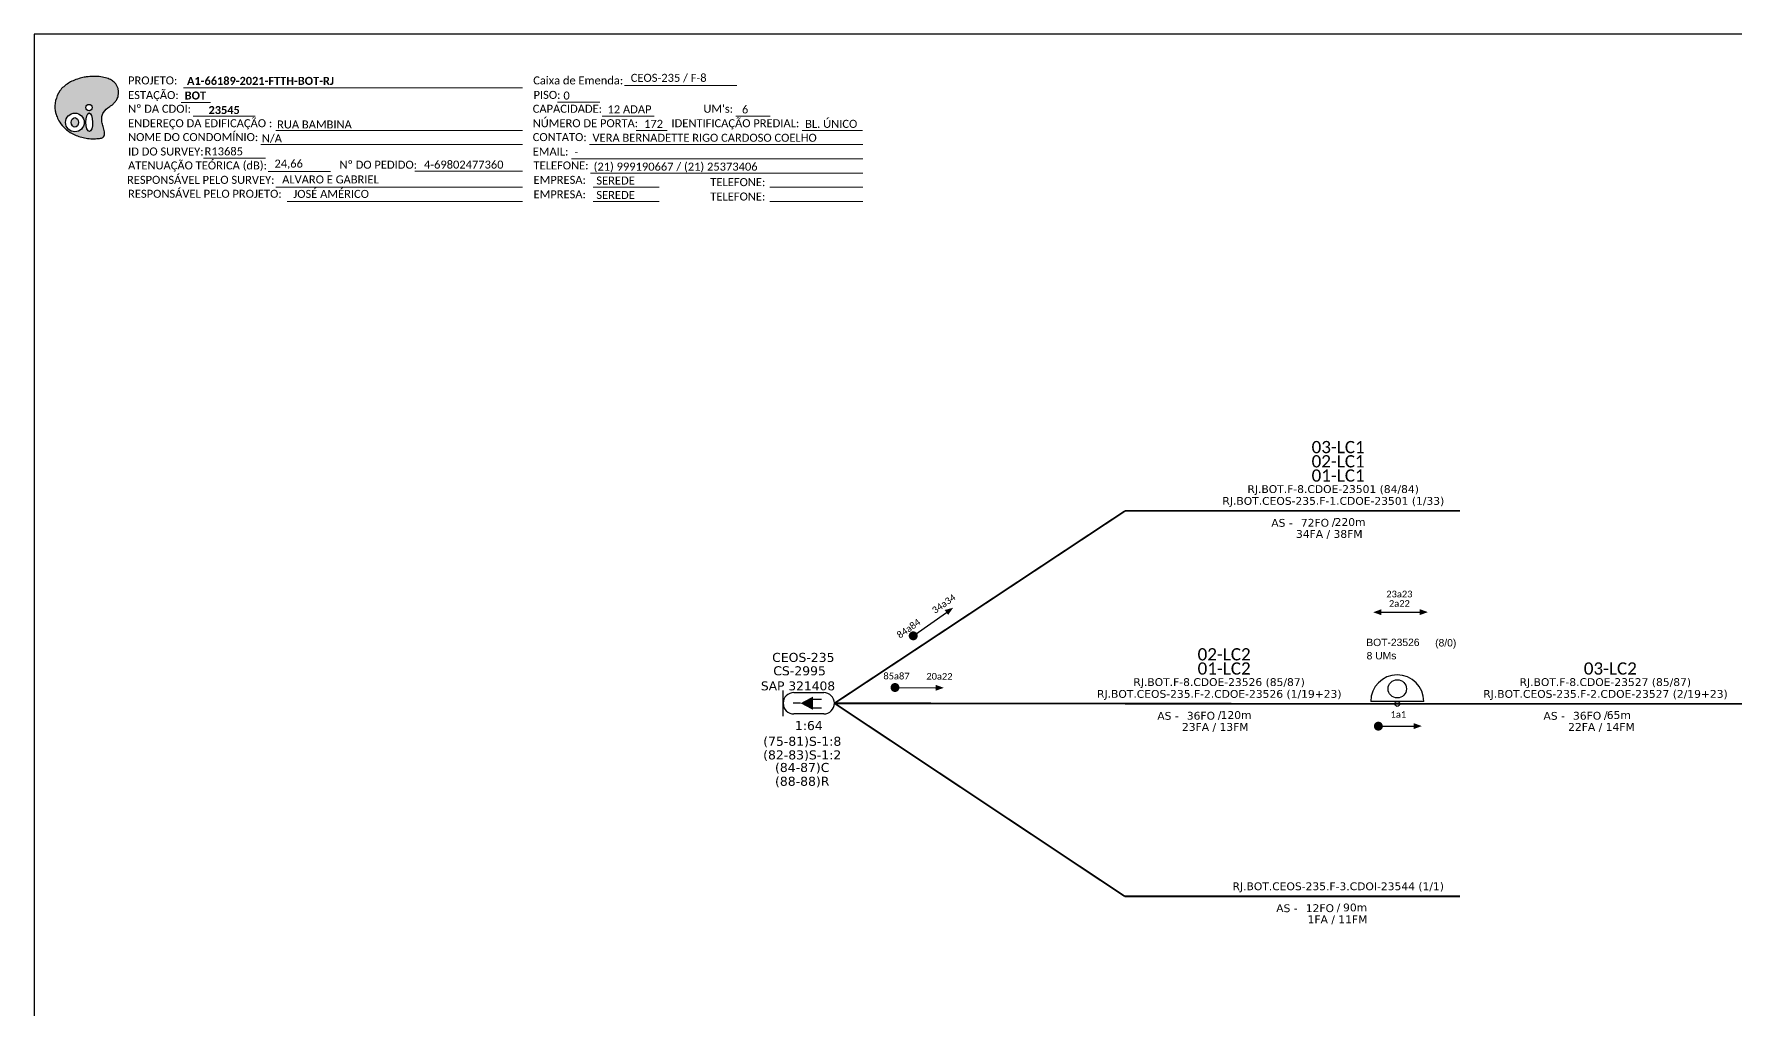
# Model space of a CAD drawing. Extents: x -89 to 749, y 705 to 1299.
# Drawn here: x -89.3 to 291.9, y 1080.3 to 1299 of the extents above; entities that cross this region are included whole.
import ezdxf
from ezdxf.enums import TextEntityAlignment as Align

# ---------------------------------------------------------------- set-up
doc = ezdxf.new("R2010")
doc.units = 0
doc.layers.add("20.0-LEGENDA DOS CDO'S", color=1, linetype='Continuous', lineweight=0)
doc.layers.add('40.1-ETIQUETAS', color=1, linetype='Continuous', lineweight=20)
for name, color, linetype in [('20.4-CEOS', 1, 'Continuous'), ('CABO OPTICO EXISTENTE', 5, 'Continuous'), ('CAP a instalar', 1, 'Continuous'), ('label_cabos', 7, 'Continuous'), ('SETA', 7, 'Continuous')]:
    doc.layers.add(name, color=color, linetype=linetype)
doc.styles.add('ARIAL', font='arial.ttf')
doc.styles.add('siredit', font='verdana.ttf')
doc.styles.get("Standard").update_dxf_attribs({"font": 'arial.ttf'})
doc.styles.add('WMF-Calibri0', font='calibri.ttf')
doc.styles.add('WMF-Calibri1', font='calibrib.ttf')
doc.linetypes.add('FENCELINE1', pattern='A,0.25,-0.1,[133,ltypeshp.shx,S=0.1,R=0,X=-0.1,Y=0],-0.1,1', length=1.45)

# ---------------------------------------------------------------- blocks, each defined once
blk = doc.blocks.new('OI')
h = blk.add_hatch(color=40)
edge = h.paths.add_edge_path()
edge.add_spline(control_points=[(4.35, -0.67), (3.92, -0.99), (3.26, -1.5), (2.81, -2.59), (2.9, -3.5), (3.06, -4.27), (3.31, -4.85), (3.37, -5.39), (3.4, -5.88), (3.2, -6.4), (2.54, -6.61), (1.65, -6.63), (0.55, -6.67), (-0.56, -6.42), (-1.61, -6.14), (-2.77, -5.61), (-3.92, -4.77), (-4.89, -3.7), (-5.34, -2.65), (-5.6, -1.94), (-5.85, -0.96), (-5.71, 0.47), (-5.1, 2.02), (-4.14, 3.02), (-3.3, 3.61), (-2.37, 4.16), (-1.36, 4.44), (-0.56, 4.7), (0.79, 4.85), (2.24, 4.97), (3.79, 4.57), (4.67, 4.21), (5.44, 3.65), (5.76, 2.99), (6.03, 2.21), (6.01, 1.46), (5.72, 0.64), (5.31, 0.08), (4.88, -0.38), (4.51, -0.55), (4.35, -0.67)], knot_values=[0, 0, 0, 0, 1.60434, 2.417191, 3.427595, 4.282808, 4.776746, 5.304182, 5.888771, 6.258406, 6.858137, 7.79129, 8.986195, 10.124242, 11.187857, 12.242908, 13.953784, 15.414161, 16.515391, 17.349188, 17.675853, 19.552021, 21.515531, 22.568638, 23.63245, 24.621084, 25.782718, 26.745347, 27.142653, 29.870543, 31.004649, 31.921532, 32.709589, 33.801391, 34.042471, 35.192333, 35.971461, 36.628871, 37.254359, 37.836911, 37.836911, 37.836911, 37.836911], degree=3, periodic=0)
h.paths.add_polyline_path([(1.13, -0.87, -1), (-0.04, -0.87, -1)], flags=16)
edge = h.paths.add_edge_path(flags=16)
edge.add_ellipse((0.56, -3.59), major_axis=(-0.02, 1.71), ratio=0.361305, start_angle=0, end_angle=360)
h.paths.add_polyline_path([(-0.36, -3.62, -1), (-3.8, -3.62, -1)], flags=16)
edge = h.paths.add_edge_path(flags=0)
edge.add_ellipse((-2.08, -3.62), major_axis=(0, 0.885), ratio=0.758294, start_angle=0, end_angle=360)
at = {"color": 40}
for centre, radius in [((-2.08, -3.62), 1.72), ((0.54, -0.87), 0.587)]:
    blk.add_circle(centre, radius, dxfattribs=at)
blk.add_ellipse((-2.08, -3.62), major_axis=(0, 0.885), ratio=0.758294, start_param=-3.141592653589792, end_param=3.141592653589792, dxfattribs=at)
blk.add_ellipse((0.56, -3.59), major_axis=(-0.02, 1.71), ratio=0.361305, dxfattribs=at)
at = {"color": 40, "start_tangent": (-0.800898, -0.598801), "end_tangent": (-0.800898, -0.598801)}
blk.add_spline([(4.35, -0.67), (3.2, -1.78), (2.9, -2.54), (2.92, -3.55), (3.12, -4.38), (3.28, -4.85), (3.37, -5.37), (3.35, -5.95), (3.2, -6.29), (2.66, -6.55), (1.73, -6.63), (0.54, -6.62), (-0.58, -6.41), (-1.6, -6.11), (-2.56, -5.67), (-3.95, -4.67), (-4.89, -3.56), (-5.37, -2.56), (-5.64, -1.78), (-5.72, -1.46), (-5.63, 0.42), (-4.84, 2.22), (-4.13, 2.99), (-3.27, 3.62), (-2.4, 4.09), (-1.3, 4.47), (-0.37, 4.72), (0.02, 4.77), (2.75, 4.8), (3.85, 4.53), (4.69, 4.16), (5.31, 3.68), (5.85, 2.73), (5.93, 2.5), (5.94, 1.35), (5.67, 0.62), (5.29, 0.08), (4.84, -0.36), (4.35, -0.67)], degree=3, dxfattribs=at)
blk = doc.blocks.new('CARIMBO')
at = {"color": 7, "lineweight": 0}
for points in [[(35.66, -16.79), (111.64, -16.79)], [(134.48, -16.3), (159.61, -16.3)], [(35.15, -20.06), (41.7, -20.06)], [(119.43, -20.02), (128.92, -20.02)], [(37.81, -23.14), (51.75, -23.14)], [(56.38, -26.37), (111.64, -26.37)], [(129.48, -23.14), (141.1, -23.14)], [(137.07, -26.37), (144.01, -26.37)], [(159.42, -23.14), (167.09, -23.14)], [(174.24, -26.37), (187.8, -26.37)], [(52.97, -29.48), (111.64, -29.48)], [(126.6, -29.48), (187.83, -29.48)], [(40.13, -32.55), (54.07, -32.55)], [(122.56, -32.72), (187.83, -32.72)], [(54.67, -35.52), (68.61, -35.52)], [(126.84, -35.96), (187.83, -35.96)], [(56.38, -39.07), (111.64, -39.07)], [(127.45, -39.07), (142.25, -39.07)], [(167.06, -39.07), (187.83, -39.07)], [(58.87, -42.31), (111.64, -42.31)], [(127.45, -42.31), (142.25, -42.31)], [(167.06, -42.31), (187.83, -42.31)]]:
    blk.add_lwpolyline(points, dxfattribs=at)
at = {"color": 7, "xscale": 1.213923925163967, "yscale": 1.213923925163967, "zscale": 1.213923925163967, "rotation": 0.1532896023949059}
blk.add_blockref('OI', (13.86, -20.16), dxfattribs=at)
at = {"color": 7, "lineweight": 0, "style": 'WMF-Calibri0'}
for s, height, p in [('PROJETO:', 1.793, (23.26, -16.04)), ('Caixa de Emenda:', 1.7927, (114.02, -16.04)), ('ESTAÇÃO:', 1.793, (23.26, -19.32)), ('PISO:', 1.793, (114.09, -19.28)), ('Nº DA CDOI:', 1.7927, (23.26, -22.39)), ('CAPACIDADE:', 1.7927, (113.91, -22.39)), ("UM's:", 1.793, (152.15, -22.39)), ('ENDEREÇO DA EDIFICAÇÃO :', 1.7927, (23.26, -25.63)), ('NOME DO CONDOMÍNIO:', 1.7927, (23.26, -28.74)), ('NÚMERO DE PORTA:', 1.7927, (113.91, -25.63)), ('IDENTIFICAÇÃO PREDIAL:', 1.7927, (144.99, -25.63)), ('ID DO SURVEY:', 1.7927, (23.26, -31.97)), ('CONTATO:', 1.793, (113.91, -28.74)), ('EMAIL:', 1.793, (113.91, -31.97)), ('ATENUAÇÃO TEÓRICA (dB):', 1.7927, (23.26, -35.09)), ('TELEFONE:', 1.793, (114.09, -35.09)), ('RESPONSÁVEL PELO SURVEY:', 1.7927, (23.02, -38.32)), ('EMPRESA:', 1.793, (114.09, -38.32)), ('TELEFONE:', 1.793, (153.7, -38.83)), ('RESPONSÁVEL PELO PROJETO:', 1.7927, (23.26, -41.44)), ('EMPRESA:', 1.793, (114.09, -41.56)), ('TELEFONE:', 1.793, (153.7, -42.06))]:
    blk.add_text(s, height=height, dxfattribs=at).set_placement(p)
at = {"color": 7, "lineweight": 0, "flags": 8}
for tag, p, style in [('PROJ', (36.46, -16.13), 'WMF-Calibri1'), ('CEOS-XX', (135.87, -15.46), 'WMF-Calibri0'), ('EST', (35.94, -19.41), 'WMF-Calibri1'), ('PISO_PTR', (120.78, -19.42), 'WMF-Calibri0'), ('CAPAC.', (130.66, -22.52), 'WMF-Calibri0'), ("UC'S", (160.78, -22.54), 'WMF-Calibri0'), ('LOGRADOURO', (56.65, -25.91), 'WMF-Calibri0'), ('N°', (138.85, -25.77), 'WMF-Calibri0'), ('N°PREDIO', (174.94, -25.77), 'WMF-Calibri0'), ('_ID_', (40.39, -31.94), 'WMF-Calibri0'), ('NOME_DO_COND.', (53.23, -29.02), 'WMF-Calibri0'), ('EMAIL', (123.26, -32.12), 'WMF-Calibri0'), ('NOME_DO_CONTATO', (127.3, -28.89), 'WMF-Calibri0'), ('O_POTEN', (56.06, -34.68), 'WMF-Calibri0'), ('TELEFONE', (127.55, -35.36), 'WMF-Calibri0'), ('RES_SURVEY', (57.78, -38.23), 'WMF-Calibri0'), ('EMP_RESP_SURVEY', (128.16, -38.47), 'WMF-Calibri0'), ('CONT_RESP_SURVEY', (167.76, -38.47), 'WMF-Calibri0'), ('RES_PROJ', (60.27, -41.47), 'WMF-Calibri0'), ('EMP_RESP_PROJ', (128.16, -41.71), 'WMF-Calibri0'), ('CONT_RESP_PROJ', (167.76, -41.71), 'WMF-Calibri0')]:
    blk.add_attdef(tag, p, '', height=1.79, dxfattribs=dict(at, style=style))
at = {"color": 7, "lineweight": 0, "style": 'WMF-Calibri1', "flags": 8}
blk.add_attdef("N° CDO'S", text='', height=1.79, dxfattribs=at).set_placement((44.78, -22.68), align=Align.CENTER)

msp = doc.modelspace()

# ---------------------------------------------------------------- linework, layer by layer
msp.add_lwpolyline([(-89.32, 705.02), (749.25, 705.02), (749.25, 1299.02), (-89.32, 1299.02), (-89.32, 705.02)])
at = {"color": 7, "lineweight": 0}
msp.add_lwpolyline([(-4.01, 1268.26), (20.14, 1268.26)], dxfattribs=at)
at = {"const_width": 1}
for points in [[(107.23, 1163.88, 1), (108.05, 1164.46, 1)], [(103.06, 1152.59, 1), (104.06, 1152.58, 1)], [(211.34, 1143.92, 1), (212.34, 1143.92, 1)]]:
    msp.add_lwpolyline(points, format="xyb", close=True, dxfattribs=at)
at = {"layer": '20.4-CEOS', "color": 5}
for p, q in [((80.89, 1151.45), (87.6, 1151.45)), ((87.6, 1146.66), (80.89, 1146.66))]:
    msp.add_line(p, q, dxfattribs=at)
for points in [[(78.5, 1146.17), (78.5, 1151.94)], [(82.39, 1149.06), (80.78, 1149.06)], [(85.04, 1150.01), (87.08, 1150.01)], [(85.04, 1148.02), (87.08, 1148.02)]]:
    msp.add_lwpolyline(points, dxfattribs=at)
msp.add_lwpolyline([(82.39, 1149.06, 0, 2.95, 0), (85.16, 1149.06, 2.95, 2.95, 0)], format="xyseb", dxfattribs=at)
for centre, start, end in [((80.89, 1149.06), 90, 270), ((87.6, 1149.06), 270, 90)]:
    msp.add_arc(centre, 2.39, start, end, dxfattribs=at)
at = {"layer": 'CAP a instalar', "color": 7, "linetype": 'FENCELINE1', "ltscale": 6, "const_width": 0.4}
for points in [[(90, 1149.05), (155.1, 1192.16)], [(155.1, 1192.16), (230.13, 1192.16)], [(90, 1149.05), (155.01, 1105.8)], [(155.01, 1105.8), (230.13, 1105.8)]]:
    msp.add_lwpolyline(points, dxfattribs=at)
at = {"layer": 'CAP a instalar', "color": 5, "linetype": 'FENCELINE1', "ltscale": 6, "const_width": 0.4}
for points in [[(90, 1149.05), (216.08, 1148.91)], [(216.08, 1148.91), (302.59, 1148.91)]]:
    msp.add_lwpolyline(points, dxfattribs=at)
at = {"layer": 'label_cabos', "color": 1}
msp.add_line((222.02, 1149.46), (210.13, 1149.46), dxfattribs=at)
for centre, radius in [((216.07, 1152.29), 2.05), ((216.08, 1148.91), 0.551)]:
    msp.add_circle(centre, radius, dxfattribs=at)
msp.add_arc((216.07, 1149.46), 5.95, 0, 180, dxfattribs=at)
at = {"layer": 'SETA'}
for points in [[(108.06, 1164.44), (115.09, 1169.39)], [(212.51, 1169.45), (221.11, 1169.45)], [(104.06, 1152.56), (112.66, 1152.5)], [(211.84, 1143.92), (220.44, 1143.92)]]:
    msp.add_lwpolyline(points, dxfattribs=at)
for points in [[(114.69, 1169.95), (116.58, 1170.46), (115.46, 1168.86)], [(212.51, 1168.79), (210.68, 1169.45), (212.51, 1170.12)], [(221.11, 1170.14), (222.94, 1169.48), (221.11, 1168.81)], [(112.66, 1153.19), (114.49, 1152.51), (112.65, 1151.86)], [(219.75, 1144.6), (221.58, 1143.94), (219.75, 1143.27)]]:
    msp.add_solid(points, dxfattribs=at)

# ---------------------------------------------------------------- block references
ref = msp.add_blockref('CARIMBO', (-91.51, 1303.77))
ref.add_attrib('PROJ', 'A1-66189-2021-FTTH-BOT-RJ', (-55.05, 1287.63), dxfattribs={"color": 7, "lineweight": 0, "height": 1.7927, "style": 'WMF-Calibri1'})
ref.add_attrib('EST', 'BOT', (-55.57, 1284.35), dxfattribs={"color": 7, "lineweight": 0, "height": 1.793, "style": 'WMF-Calibri1'})
ref.add_attrib("N° CDO'S", '23545', dxfattribs={"color": 7, "lineweight": 0, "height": 1.793, "style": 'WMF-Calibri1'}).set_placement((-46.73, 1281.09), align=Align.CENTER)
ref.add_attrib('LOGRADOURO', 'RUA BAMBINA', (-34.86, 1277.86), dxfattribs={"color": 7, "lineweight": 0, "height": 1.7927, "style": 'WMF-Calibri0'})
ref.add_attrib('NOME_DO_COND.', 'N/A', (-38.28, 1274.74), dxfattribs={"color": 7, "lineweight": 0, "height": 1.793, "style": 'WMF-Calibri0'})
ref.add_attrib('_ID_', 'R13685', (-51.11, 1271.83), dxfattribs={"color": 7, "lineweight": 0, "height": 1.793, "style": 'WMF-Calibri0'})
ref.add_attrib('O_POTEN', '24,66', (-35.45, 1269.09), dxfattribs={"color": 7, "lineweight": 0, "height": 1.793, "style": 'WMF-Calibri0'})
ref.add_attrib('RES_SURVEY', 'ALVARO E GABRIEL', (-33.73, 1265.54), dxfattribs={"color": 7, "lineweight": 0, "height": 1.7927, "style": 'WMF-Calibri0'})
ref.add_attrib('RES_PROJ', 'JOSÉ AMÉRICO', (-31.24, 1262.3), dxfattribs={"color": 7, "lineweight": 0, "height": 1.7927, "style": 'WMF-Calibri0'})
ref.add_attrib('CEOS-XX', 'CEOS-235 / F-8', (44.36, 1288.31), dxfattribs={"color": 7, "lineweight": 0, "height": 1.7927, "style": 'WMF-Calibri0'})
ref.add_attrib('CAPAC.', '12 ADAP', (39.15, 1281.25), dxfattribs={"color": 7, "lineweight": 0, "height": 1.793, "style": 'WMF-Calibri0'})
ref.add_attrib("UC'S", '6', (69.27, 1281.23), dxfattribs={"color": 7, "lineweight": 0, "height": 1.79, "style": 'WMF-Calibri0'})
ref.add_attrib('PISO_PTR', '0', (29.28, 1284.34), dxfattribs={"color": 7, "lineweight": 0, "height": 1.79, "style": 'WMF-Calibri0'})
ref.add_attrib('N°', '172', (47.34, 1278), dxfattribs={"color": 7, "lineweight": 0, "height": 1.793, "style": 'WMF-Calibri0'})
ref.add_attrib('N°PREDIO', 'BL. ÚNICO', (83.43, 1278), dxfattribs={"color": 7, "lineweight": 0, "height": 1.793, "style": 'WMF-Calibri0'})
ref.add_attrib('NOME_DO_CONTATO', 'VERA BERNADETTE RIGO CARDOSO COELHO', (35.79, 1274.88), dxfattribs={"color": 7, "lineweight": 0, "height": 1.7927, "style": 'WMF-Calibri0'})
ref.add_attrib('EMAIL', '-', (31.75, 1271.65), dxfattribs={"color": 7, "lineweight": 0, "height": 1.79, "style": 'WMF-Calibri0'})
ref.add_attrib('TELEFONE', '(21) 999190667 / (21) 25373406', (36.04, 1268.41), dxfattribs={"color": 7, "lineweight": 0, "height": 1.7927, "style": 'WMF-Calibri0'})
ref.add_attrib('EMP_RESP_SURVEY', 'SEREDE', (36.65, 1265.3), dxfattribs={"color": 7, "lineweight": 0, "height": 1.793, "style": 'WMF-Calibri0'})
ref.add_attrib('EMP_RESP_PROJ', 'SEREDE', (36.65, 1262.06), dxfattribs={"color": 7, "lineweight": 0, "height": 1.793, "style": 'WMF-Calibri0'})

# ---------------------------------------------------------------- texts
at = {"color": 7, "lineweight": 0, "style": 'WMF-Calibri0'}
msp.add_text('Nº DO PEDIDO:', height=1.7927, dxfattribs=at).set_placement((-20.88, 1268.84))
at = {"color": 7, "char_height": 2.7432, "width": 40.9104, "attachment_point": 5}
for s, insert in [('\\C3;\\fCalibri|b0|i0|c0|p34;03-LC1', (202.83, 1206.45)), ('\\C3;\\fCalibri|b0|i0|c0|p34;02-LC1', (202.83, 1203.26)), ('\\C3;\\fCalibri|b0|i0|c0|p34;01-LC1', (202.83, 1200.07))]:
    msp.add_mtext(s, dxfattribs=dict(at, insert=insert))
at = {"char_height": 1.5, "width": 25.3588, "attachment_point": 5}
for s, insert, rotation in [('\\C7;\\fCalibri|b0|i0|c0|p34;34a34', (114.48, 1171.35), 35.1434), ('\\C7;\\fCalibri|b0|i0|c0|p34;84a84', (106.61, 1165.81), 35.1434), ('\\C7;\\fCalibri|b0|i0|c0|p34;85a87', (103.89, 1155.14), 359.61), ('\\C7;\\fCalibri|b0|i0|c0|p34;20a22', (113.51, 1155.08), 359.61)]:
    msp.add_mtext(s, dxfattribs=dict(at, insert=insert, rotation=rotation))
at = {"attachment_point": 5}
for s, insert, char_height, width in [('\\C1;\\fCalibri|b0|i0|c0|p34;23a23', (216.55, 1173.52), 1.5, 25.3588), ('\\C7;\\fCalibri|b0|i0|c0|p34;2a22', (216.55, 1171.41), 1.5, 25.3588), ('\\C3;\\fCalibri|b0|i0|c0|p34;02-LC2', (177.29, 1160.01), 2.7432, 40.9104), ('\\C3;\\fCalibri|b0|i0|c0|p34;01-LC2', (177.29, 1156.83), 2.7432, 40.9104), ('\\C3;\\fCalibri|b0|i0|c0|p34;03-LC2', (263.8, 1156.83), 2.7432, 40.9104), ('\\C7;\\fCalibri|b0|i0|c0|p34;1a1', (216.33, 1146.55), 1.5, 25.3588)]:
    msp.add_mtext(s, dxfattribs=dict(at, insert=insert, char_height=char_height, width=width))
at = {"color": 7, "lineweight": 0, "style": 'WMF-Calibri0', "flags": 8}
msp.add_attdef('4-69802477360', (-1.97, 1268.87), '', height=1.79, dxfattribs=at)
at = {"layer": "20.0-LEGENDA DOS CDO'S", "style": 'ARIAL'}
for s, p in [('BOT-23526', (209.14, 1161.86)), ('8 UMs', (209.21, 1158.88))]:
    msp.add_text(s, height=1.652, rotation=0.118, dxfattribs=at).set_placement(p)
msp.add_text('       (8/0)', height=1.6523, rotation=0.118, dxfattribs=at).set_placement((224.69, 1161.78), align=Align.CENTER)
at = {"layer": '20.4-CEOS', "color": 5, "style": 'siredit'}
for s, height, p in [('CEOS-235', 2.028, (83.02, 1159.33)), ('CS-2995', 2.028, (82.18, 1156.33)), ('SAP 321408', 2, (81.83, 1152.95))]:
    msp.add_text(s, height=height, dxfattribs=at).set_placement(p, align=Align.MIDDLE_CENTER)
for s, height, p in [('1:64', 2.028, (84.25, 1145.08)), ('(75-81)S-1:8', 2.0275, (82.78, 1141.55))]:
    msp.add_text(s, height=height, dxfattribs=at).set_placement(p, align=Align.TOP_CENTER)
for tag, p in [('(82-83)S-1:2', (82.77, 1138.5)), ('(84-87)C', (82.77, 1135.68)), ('(88-88)R', (82.77, 1132.59))]:
    msp.add_attdef(tag, text='(XX)R', height=2.028, dxfattribs=at).set_placement(p, align=Align.TOP_CENTER)
at = {"layer": '40.1-ETIQUETAS', "color": 7, "style": 'siredit'}
for s, height, p in [('RJ.BOT.F-8.CDOE-23501 (84/84)', 1.7496, (201.71, 1197.05)), ('RJ.BOT.CEOS-235.F-1.CDOE-23501 (1/33)', 1.7496, (201.75, 1194.4)), ('34FA / 38FM', 1.7496, (200.84, 1186.99)), ('RJ.BOT.F-8.CDOE-23526 (85/87)', 1.7496, (176.16, 1153.8)), ('RJ.BOT.F-8.CDOE-23527 (85/87)', 1.7496, (262.68, 1153.8)), ('1FA / 11FM', 1.75, (202.68, 1100.63))]:
    msp.add_text(s, height=height, dxfattribs=at).set_placement(p, align=Align.MIDDLE_CENTER)
for s, p in [('AS -', (192.65, 1189.48)), ('72FO', (200.8, 1189.5)), ('/', (202.21, 1189.67)), ('AS -', (167.11, 1146.23)), ('36FO', (175.25, 1146.26)), ('/', (176.67, 1146.42)), ('AS -', (253.62, 1146.23)), ('36FO', (261.77, 1146.26)), ('/', (263.18, 1146.42)), ('AS -', (193.75, 1103.12)), ('12FO', (201.9, 1103.14)), ('/', (203.31, 1103.3))]:
    msp.add_text(s, height=1.75, dxfattribs=at).set_placement(p, align=Align.MIDDLE_RIGHT)
for s, p in [('220m', (202.04, 1189.67)), ('120m', (176.5, 1146.42)), ('65m', (263.01, 1146.42)), ('90m', (203.93, 1103.3))]:
    msp.add_text(s, height=1.75, dxfattribs=at).set_placement(p, align=Align.MIDDLE_LEFT)
at = {"layer": '40.1-ETIQUETAS', "style": 'siredit'}
for s, p in [('RJ.BOT.CEOS-235.F-2.CDOE-23526 (1/19+23)', (176.2, 1151.15)), ('RJ.BOT.CEOS-235.F-2.CDOE-23527 (2/19+23)', (262.72, 1151.15)), ('23FA / 13FM', (175.3, 1143.75)), ('22FA / 14FM', (261.81, 1143.75))]:
    msp.add_text(s, height=1.7496, dxfattribs=at).set_placement(p, align=Align.MIDDLE_CENTER)
at = {"layer": 'CABO OPTICO EXISTENTE', "color": 7, "style": 'siredit'}
msp.add_text('RJ.BOT.CEOS-235.F-3.CDOI-23544 (1/1)', height=1.7496, dxfattribs=at).set_placement((202.85, 1108.04), align=Align.MIDDLE_CENTER)

doc.saveas('drawing.dxf')
